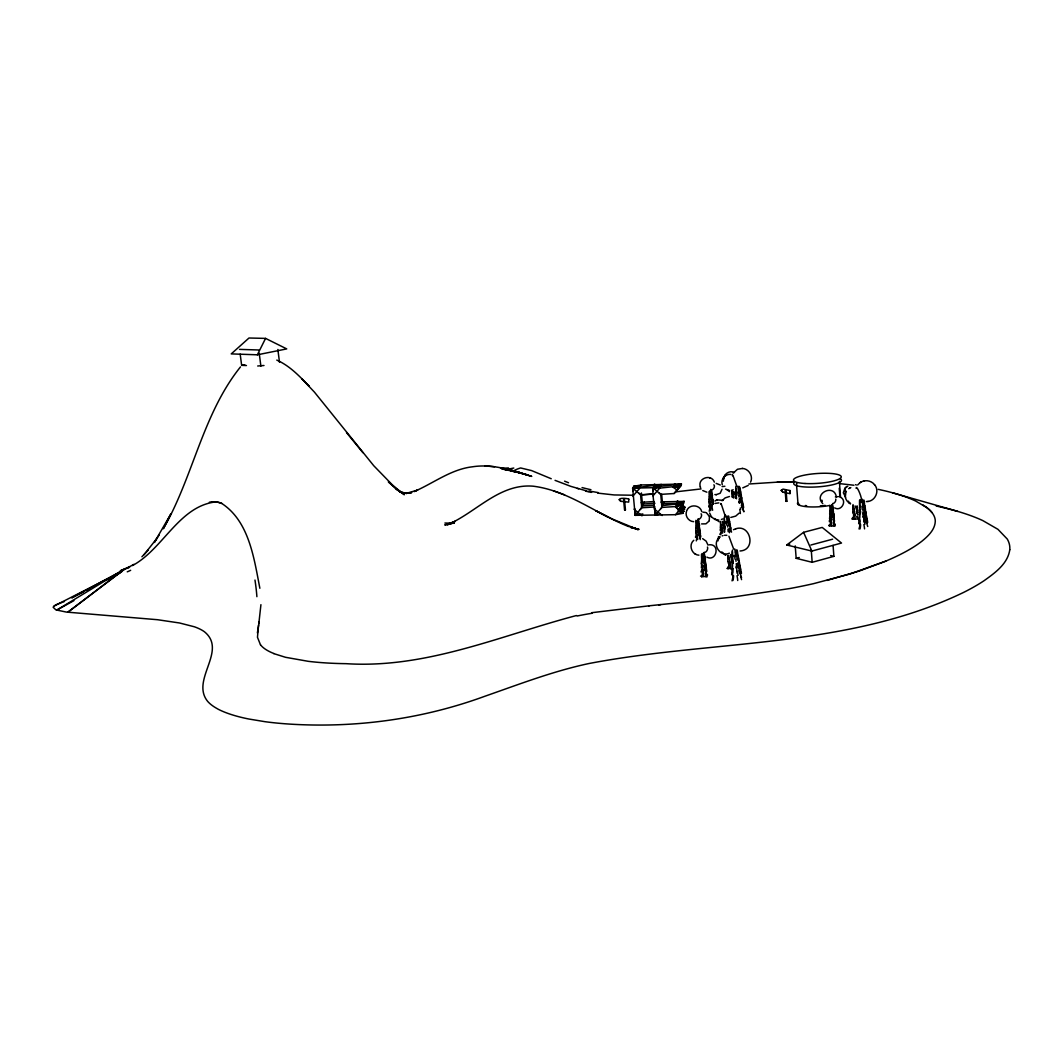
<?xml version="1.0" encoding="UTF-8"?>
<svg xmlns="http://www.w3.org/2000/svg" width="1063" height="1063" viewBox="0 0 1063 1063"><rect width="100%" height="100%" fill="white"/><g stroke="black" fill="none" stroke-linecap="round" stroke-linejoin="round"><path stroke-width="1.5" d="M695.866 520.325L695.853 522.053A24.037 23.266 6.1 0 0 695.88 523.023L695.973 524.564A18.098 17.54 6.1 0 1 695.959 526.677L695.853 527.833M724.262 517.017L724.448 519.222A31.81 26.562 -74.7 0 0 724.528 520.498L724.607 522.544M732.274 551.259L732.274 552.627A35.783 33.259 40.1 0 0 732.301 553.73L732.659 556.441M735.689 488.382L735.862 489.698M859.542 500.235L859.515 503.277A33.179 31.332 27.8 0 0 859.515 504.287L859.622 506.32M720.276 529.241L720.276 530.65M720.608 503.477L720.741 504.354M696.876 528.298L696.89 526.716M697.049 532.364L697.009 534.928M702.59 562.261L702.603 560.56M702.776 566.659L702.736 569.409M710.164 502.268L710.164 503.012M736.938 486.548L732.872 475.227M701.487 554.275L701.487 555.511A25.99 25.047 6.5 0 0 701.514 556.547L701.62 558.208A19.559 18.882 6.6 0 1 701.593 560.493L701.487 561.729A18.536 17.845 16.4 0 0 701.328 563.39M709.061 491.558L709.061 492.647A22.443 21.791 3.6 0 0 709.087 493.551L709.167 494.986A16.902 16.437 3.6 0 1 709.154 496.966L709.061 498.055A15.998 15.533 14.3 0 0 708.915 499.504M854.559 511.024L854.586 512.579A12.464 12.171 30.5 0 0 854.811 513.921M702.59 561.835L702.603 560.772M830.921 512.618L830.947 511.051M260.927 604.674L258.841 623.529M831.053 516.684L831.027 517.468M830.921 512.233L830.947 511.25M732.885 496.966L732.726 492.966M829.897 505.457L829.884 506.413A24.143 23.2 -5.8 0 0 829.897 507.383L829.964 508.911A18.151 17.486 -6.4 0 1 829.884 511.024M710.15 503.384L710.137 504.673M732.314 474.855L732.394 475.719M628.831 499.092L628.671 502.121L620.872 501.324C615.318 497.205 627.462 498.215 628.751 499.158M695.893 532.071L695.787 533.799M701.527 566.287L701.421 567.948M709.087 502.015L708.994 503.463M790.061 493.551L790.154 490.575L782.993 489.1L781.199 490.349L782.873 492.156L789.902 493.617L790.154 490.575M732.46 570.951L732.527 563.43M831.014 517.867L831 519.236M859.648 520.152L859.728 518.85M728.022 558.686L727.823 561.37M258.561 624.991L257.472 637.282L260.488 644.856M730.427 568.399L727.291 568.399M855.223 518.81L852.207 518.864M829.778 516.405L829.552 518.903M699.999 536.377L700.105 534.742M705.938 570.884L706.058 569.13M724.528 526.956L724.621 525.388M732.553 561.184L732.659 559.497M735.941 496.926L736.021 495.464M829.446 520.299L829.366 521.707M695.574 536.589L695.521 537.4M701.181 571.163L701.128 572.04M708.782 506.24L708.729 506.998M859.821 511.13L859.927 509.562M724.421 524.896L724.448 527.514M735.822 495.039L735.729 496.461M732.434 558.925L732.42 561.676M706.895 557.145C716.396 562.207 720.594 543.711 709.22 544.788M718.681 539.074L719.133 536.523M716.05 494.72L720.169 493.259L722.029 489.246M720.315 527.859L720.501 525.374A14.683 14.058 30.9 0 0 720.581 524.617L720.422 522.717M723.876 478.895C723.744 473.699 729.962 470.072 734.44 472.517M740.034 550.979C756.564 550.169 750.611 523.528 735.609 528.829M859.808 517.814L859.834 514.731M720.594 533.015L719.824 534.37M731.889 496.939L731.942 496.049A13.713 13.194 29.9 0 0 732.022 495.331L731.875 493.564M728.102 566.831L727.238 568.599M852.725 512.379L852.792 511.609M859.568 509.097L859.436 510.612M703.135 576.319L706.961 576.903L707.4 574.512M852.951 505.722L853.058 504.566M257.392 632.937L259.186 621.749M725.551 517.056L721.192 503.835M831.359 525.6L828.781 525.441M831.319 525.999L835.026 526.079L835.013 524.046M829.911 511.024L829.804 512.18A17.221 16.57 2.8 0 0 829.698 513.721M732.181 570.113L732.248 562.473M852.845 511.037L852.925 509.895A14.762 14.138 15.9 0 0 852.991 509.137M833.631 520.192L834.229 522.292M732.008 571.801L731.663 574.698M859.063 520.498L859.396 514.412M859.024 520.764L858.678 523.7M852.646 517.548L852.154 519.05M1009.784 549.717C1007.817 563.828 994.875 572.97 984.152 580.65A342.804 84.96 -4.8 0 1 963.583 592.423C846.759 648.656 713.605 639.66 588.968 663.525C553.238 671.125 519.076 684.32 484.688 696.318C423.22 718.84 357.221 728.009 291.926 724.235A198.276 56.259 -7.3 0 1 264.953 721.684L248.955 719.04A183.806 52.366 -7.5 0 1 218.194 709.234L216.041 707.985A167.609 47.888 -7.6 0 1 207.551 701.248C190.383 679.695 227.801 650.769 204.441 631.767A155.69 39.039 -9.9 0 0 194.383 626.785L179.541 622.984L157.537 619.716L66.344 612.075L55.887 609.87L53.19 607.292A19.599 4.358 -9.3 0 1 55.143 605.312A22.177 4.943 -9.3 0 1 56.645 604.502L64.458 601.459M846.374 491.292C843.623 495.597 845.869 501.869 850.613 503.623M721.259 528.563L720.993 529.906M728.54 563.496L728.713 562.672M700.53 576.066L703.095 576.744M686.539 511.263C684.785 516.007 688.651 521.548 693.674 521.667M845.112 489.299L845.617 495.371M709.247 520.657L709.473 516.432M718.468 536.722L718.003 540.881M750.584 482.15C753.481 476.277 748.83 468.677 742.346 468.424M257.379 354.803L265.564 338.393L286.731 348.903L257.379 354.803L231.229 353.899L248.994 338.007L265.564 338.393M686.804 510.559C689.342 503.849 700.145 504.58 701.713 511.622M708.981 521.176L705.952 523.833L701.607 523.913M159.291 534.755L154.321 542.489L170.851 513.961L163.317 528.749C193.227 476.942 202.568 414.118 240.464 366.921M733.098 473.194L737.496 469.248L742.572 468.438M845.803 487.824L846.786 486.522M157.297 537.865L143.997 554.766M857.642 484.994L860.219 482.522M721.99 500.753L725.165 497.883L729.457 496.501M739.091 513.137L735.702 516.113L730.812 517.429M680.971 505.39L684.519 509.443L681.476 510.001M680.945 506.48L683.575 503.291L663.418 503.649L662.063 505.098M678.646 509.828L679.523 508.765M677.756 488.542L681.463 484.064L661.239 484.515L632.644 488.13L635.169 515.329L675.537 514.691L679.058 510.413L675.244 506.586L661.917 507.423L660.535 508.885M658.834 487.439L659.485 486.641M659.711 486.376L661.239 484.515L641.188 484.967L633.535 486.336L635.621 488.449M658.94 488.183L660.482 486.323L681.463 484.064L679.882 485.751M659.871 514.16L655.26 515.01L653.027 495.783L659.711 488.13L680.798 485.871L674.088 493.524L660.734 494.388L652.788 487.704L632.644 488.13L633.203 491.239M662.648 503.636L664.162 501.789L684.227 501.417L681.835 504.327L685.17 507.543L682.14 508.101M661.89 505.51L663.418 503.649M655.06 508.552L655.26 515.01L656.801 513.15M678.3 487.425L677.955 488.329M674.088 493.524L677.397 489.512M639.222 487.346L641.188 484.967L639.846 486.416M638.797 488.621L640.338 486.761L633.535 486.336L635.355 487.585M632.857 496.182L639.474 488.568M642.756 503.995L644.271 502.161L654.077 501.537M641.919 505.855L643.447 504.021L654.941 503.277M641.507 507.21L642.61 505.882L641.414 492.953M636.71 513.469L635.169 515.329L634.996 508.898M844.992 488.01L843.318 492.82L845.656 497.218M638.797 488.435L640.338 486.761M642.942 503.596L644.271 502.161L641.241 502.706M659.871 485.977L661.239 484.515M642.105 505.457L643.447 504.021M659.113 487.784L660.482 486.323L653.586 485.897L653.679 489.113M641.454 507.117L642.61 505.882L654.144 505.151M640.218 509.429L641.76 507.782L655.007 506.931M662.807 503.224L664.162 501.789L661.438 501.603M677.609 489.246L680.798 485.871L673.809 485.446L675.709 487.346M655.26 515.01L661.917 507.423L660.734 494.388L659.087 492.727M141.911 556.76L148.195 550.116M682.845 502.865L684.227 501.417L676.639 502.812L678.287 504.46M680.812 506.187L681.596 505.35M681.994 504.938L683.575 503.291L662.674 505.536L661.691 506.559L662.674 505.536L661.651 494.175M679.882 507.755L683.868 511.343L680.812 511.914M680.533 507.662L679.735 508.486L683.868 511.343L681.091 511.144M680.918 507.25L682.911 505.177L675.948 504.686L677.835 506.586M678.207 510.692L682.911 505.177L675.244 506.586L683.203 513.27L675.537 514.691M693.807 540.283C688.173 544.894 691.774 554.952 698.936 555.178M725.551 474.816L723.465 477.686L723.371 481.18M748.193 485.432L742.758 487.877M845.417 487.598L847.796 486.283M620.872 501.324L619.078 499.623M720.222 536.948C710.868 542.914 719.957 557.756 729.404 553.185M122.737 570.432L67.74 612.275L125.354 568.546L56.684 610.149L73.905 600.648M786.713 544.987L803.575 532.324L822.217 527.421L841.497 543.047L811.88 551.059L786.713 544.987L789.796 544.163M120.411 570.791L129.075 567.536M714.974 500.992L716.754 500.022M828.741 525.64L830.522 524.431M860.831 482.137C865.255 479.479 871.527 480.635 874.636 484.794M849.47 488.262L850.812 487.638M848.792 488.674L849.603 488.169M860.02 482.655L861.003 482.031M132.503 565.556C163.237 548.986 178.956 506.214 215.643 501.909A48.805 31.478 -87.1 0 1 221.888 503.437M722.574 518.943L721.392 519.515M123.826 569.795L71.713 597.871L83.419 591.932M126.723 568.227L133.965 564.333M86.329 590.43L89.252 588.915M106.738 579.866L119.867 573.077M54.226 605.963L122.112 571.416M733.483 529.719L735.822 528.749M733.231 489.817L731.437 490.335M625.323 510.094L625.004 510.147M623.636 499.504L623.954 499.424M878.304 489.365L883.778 490.575A258.482 60.644 -4.8 0 1 898.966 494.667A264.594 62.199 -4.8 0 1 915.775 501.098L926.684 507.529A237.036 55.422 -4.6 0 1 931.959 512.579A223.177 52.074 -4.5 0 1 935.281 521.335C934.948 529.613 928.384 535.832 922.418 540.788A287.714 66.889 -5 0 1 885.771 561.131L849.802 574.047L813.66 583.627A201.452 48.38 -4.6 0 1 790.075 588.49L732.872 597.061L648.643 605.857M836.342 496.873C834.096 483.213 813.075 493.67 822.775 503.61M885.811 561.131L859.117 571.083L826.908 580.438M782.873 492.156L781.199 490.349M128.198 567.416L121.355 570.273A16.171 0.824 -19.4 0 0 120.464 570.778M129.061 567.071L129.952 566.712M717.166 499.876L723.265 500.367M716.582 500.088L717.299 499.823M786.075 501.284L786.846 501.231L786.128 501.404M714.907 503.463L718.84 502.879M785.916 490.654L786.022 490.521M835.359 496.939L838.415 496.594M722.176 535.885L723.013 535.606M795.217 545.877L796.174 558.314L812.172 562.3L833.884 556.348L833.086 545.425M796.174 558.314L799.256 557.477M810.883 545.013L832.621 539.18M507.782 469.248L513.788 468.026M576.465 615.53C500.633 635.528 426.449 668.853 346.1 663.671A163.782 42.746 -7 0 1 308.257 661.319L285.509 657.293L273.776 653.612M257.684 366.004L263.996 365.499M240.185 354.165L241.646 365.34L244.729 364.702M867.886 501.47C875.567 500.7 879.819 490.455 874.504 484.622M864.578 480.835L863.86 480.968M642.836 513.921L635.169 515.329L641.76 507.782L640.564 494.787L638.929 493.139M661.133 502.347L664.162 501.789M653.027 495.783L652.788 487.704L660.482 486.323M866.318 501.59L868.072 501.444M591.746 612.7L649.254 605.79M724.554 535.287L726.853 535.3M799.509 504.3L798.047 504.473L796.546 484.821M701.102 488.927L675.882 491.824M702.895 512.167L705.699 512.486M722.083 486.575L724.886 486.283M658.661 604.847L660.787 604.634M748.87 483.997L777.266 482.15A115.894 25.512 -4.2 0 1 794.154 481.712A115.242 25.366 -4.2 0 0 777.266 482.15M653.214 494.082L641.853 494.893M450.699 523.926L447.603 524.139L453.954 522.983L444.772 524.989L455.23 521.362L447.364 524.816C476.065 512.579 499.265 483.359 533.148 486.19C568.24 490.535 596.609 513.961 628.738 526.597M718.867 520.099L715.027 519.528L711.399 516.87M653.838 493.936L640.564 494.787L632.644 488.13L634.478 489.392M502.241 468.331L508.473 467.946M855.21 519.209L858.984 518.651M730.401 568.825L733.151 568.732M502.068 468.451L527.793 475.015C510.001 469.554 491.239 463.8 472.424 466.803C451.018 469.261 433.452 483.253 414.171 491.544L417.639 490.083L406.225 493.391L411.647 492.661L403.09 493.019L406.823 493.405L399.781 491.731L403.661 493.205L399.449 491.265M633.269 495.238L614.135 494.946L597.725 493.112M716.17 483.386L720.315 485.02M716.303 494.72L714.881 494.534M450.367 523.182L453.595 523.275M444.919 523.023L453.928 523.275M239.56 349.382L258.814 349.993M241.646 365.34L246.457 365.539M653.307 490.814L652.788 487.704L659.711 488.13M730.852 474.404C725.431 473.646 720.395 479.453 722.282 484.728M706.868 492.182L702.763 490.561M682.419 507.357L685.17 507.543L681.848 505.244M681.755 509.243L684.519 509.443L680.931 506.958M679.018 512.964L683.203 513.27L679.058 510.413M729.391 490.428L725.524 489.086M484.715 465.913L494.521 466.737M840.355 483.705L853.948 485.246M511.369 471.135L516.1 471.786L501.563 468.823M630.731 527.394L635.289 528.098L630.399 527.301M502.919 469.128L509.111 470.431M512.22 471.082L519.966 472.703L500.5 468.065M936.211 505.988L948.342 508.832A310.476 77.891 -4.6 0 1 982.903 520.644L997.944 529.321L1007.219 538.994A269.271 66.942 -4.2 0 1 1009.757 549.717M588.929 491.425L587.972 491.212M632.87 527.992L639.076 529.401L630.213 526.996L638.225 529.693L612.142 518.97L595.692 510.678L607.345 516.777M714.336 482.137C711.413 473.354 697.155 478.257 700.358 486.987M830.655 555.564L833.884 556.348M586.178 490.8L570.818 486.362L555.059 480.356M892.548 492.794L957.697 511.383M577.368 488.435L578.631 488.807M508.207 469.354L531.766 476.397L512.14 470.431M719.146 521.734L714.602 518.518M709.459 477.725L710.204 477.991M564.573 494.827L553.424 490.827M839.73 496.939C847.929 499.703 841.617 512.074 834.654 507.888M835.159 524.591L833.924 523.926M721.804 551.923L725.325 554.899M702.643 538.662L706.138 541.147L708.038 545.146M725.112 554.806L725.83 555.112M551.232 478.735L531.62 470.603L520.644 467.959A161.921 68.909 85.9 0 0 514.186 470.537M855.569 484.635L856.34 485.007M729.497 491.638L726.959 489.618M276.779 360.091C289.654 365.752 299.633 376.262 309.16 386.294L301.998 378.933L314.435 392.127L373.764 465.74L396.765 489.405L388.34 481.871L404.405 494.747L396.247 489.179L402.013 492.701L399.369 491.319M707.573 575.096L706.31 573.927A13.819 12.092 -21 0 1 706.071 570.871M694.976 553.85L695.827 554.328M706.443 512.804L709.526 516.552M849.045 502.799L849.895 503.304M922.471 504.686L925.368 506.573A238.537 55.781 -4.7 0 1 931.959 512.579M634.066 509.19L641.986 515.847M654.223 508.845L662.169 515.528M655.658 487.332L653.586 485.897L656.177 488.488M676.639 502.812L678.951 504.407M652.788 487.704L654.609 488.967M675.948 504.686L678.526 506.48M656.19 485.353L654.383 484.103L656.482 486.216M679.111 502.188L677.33 500.952L679.669 503.304M673.809 485.446L676.666 487.439M673.105 487.266L677.264 490.163M674.513 483.652L676.174 485.299M850.214 503.835L849.164 502.507M346.511 432.614L362.908 452.665M709.619 512.991L711.506 517.017M728.912 536.217L733.696 549.159M822.35 501.271L821.898 500.128M848.46 501.151L848.779 501.842M803.575 532.324L811.88 551.059M857.801 514.625L857.535 513.894M699.574 536.483L700.145 538.011M706.124 572.771L705.513 571.123M700.304 486.841L700.583 487.651M740.393 507.888L740.791 509.084M737.456 573.116L738.174 575.322M865.056 524.112L864.405 522.079M740.313 574.086L739.795 572.253M742.625 508.114L742.187 506.506M866.85 523.049L866.411 521.348M730.042 524.404L730.427 525.879M738.506 558.394L738.931 559.988M741.07 494.574L741.443 495.956M731.53 532.151L731.357 531.394A17.181 16.45 17.3 0 1 731.092 530.384L730.839 527.873M740.831 569.383L739.928 565.928M865.189 508.606L865.561 510.081M743.064 504.128L742.293 501.111A16.025 15.427 15.5 0 1 742.054 500.181L741.815 497.816M739.33 570.393L738.639 566.792M741.775 504.885L741.19 501.776M867.182 518.784L866.398 515.568A17.3 16.477 4.6 0 1 866.186 514.572L866.106 513.562M866 519.621L865.388 516.299M725.431 514.984L725.498 516.047M857.137 512.579L856.738 509.283M737.695 560.188L737.416 558.806M729.271 526.026L729.019 524.75M740.512 496.766L740.14 494.853M864.724 510.958L864.339 508.925M855.011 515.289L854.758 513.934M722.508 530.796L722.242 529.44M737.177 550.009L737.509 551.896A32.993 30.907 -53.7 0 1 737.709 553.544L737.948 555.444M739.928 487.292L740.207 488.927M713.074 502.48L712.609 498.906M713.193 503.184L713.313 503.875M728.713 516.126L729.112 518.372A30.495 28.674 -55.3 0 1 729.284 519.887L729.524 521.654M833.312 519.408L833.073 516.831M712.197 504.819L711.971 502.4M699.215 535.114L698.976 532.523M705.114 569.648L704.862 566.858M741.469 573.435L741.163 571.176M736.978 571.163L736.646 568.027M705.101 559.669L705.447 561.689M863.967 520.272L863.634 516.87M743.622 507.676L743.356 505.696M699.534 527.793L699.202 525.919A24.701 21.924 -69 0 1 699.148 524.763M712.476 498.029L712.183 496.262A23.08 20.463 -70.5 0 1 712.13 495.172M735.649 498.016L735.41 495.996M706.417 568.413L705.593 562.712M700.437 534.051L699.667 528.736M833.233 510.838L833.352 511.582M863.953 500.088L864.352 502.586A30.402 28.103 -59.6 0 1 864.498 504.101L864.711 505.868M856.658 509.974L856.446 508.3M856.738 510.532L856.884 511.622M833.14 510.267L833.432 512.14M736.38 550.833L736.26 550.009M728.062 517.349L727.876 516.073M728.168 518.119L728.314 519.143A34.88 27.864 66.5 0 1 728.421 519.9L728.673 522.451M739.728 564.838L739.383 562.128M736.5 551.657L736.659 552.76A37.736 29.99 65.1 0 1 736.779 553.597L737.044 556.334M723.518 524.617L723.371 523.315M834.242 518.372L833.551 513.084M863.462 501.55L863.289 500.288M863.568 502.321L863.701 503.331A34.813 29.339 63.1 0 1 863.794 504.101L864.02 506.639M832.847 510.386L832.993 511.489M831.12 520.618L831.319 522.013M732.221 560.626L732.048 558.939M731.251 557.623L730.959 554.634M724.288 526.344L723.969 522.451M710.257 505.961L710.429 507.264M702.869 570.911L703.081 572.426M697.142 536.323L697.328 537.719M867.66 522.558L867.435 520.458M738.174 562.938L738.493 565.689M729.723 528.577L730.015 531.115M698.457 519.834L699.042 524.79M259.864 588.277C254.057 558.46 249.194 521.481 221.875 503.53A48.765 31.385 -88 0 0 215.643 501.922L211.67 501.882A56.286 36.235 -89.8 0 0 209.345 502.241M740.791 498.427L741.057 500.819M711.492 490.561L712.024 495.199M259.226 353.222L260.887 366.137M865.933 512.06L866.026 512.804M731.982 557.544L731.703 554.926M698.351 520.378L698.391 519.262M277.868 349.488L279.489 362.297M704.131 553.278L704.344 555.085M698.325 520.192L698.232 519.435M698.418 520.936L698.511 521.694M711.426 491.438L711.32 490.561M711.439 491.611L711.532 492.315A23.16 10.271 -88.6 0 1 711.572 493.046L711.745 494.454M706.775 571.562L706.576 569.609M704.251 552.707L704.928 558.447M700.756 536.974L700.57 535.154M723.943 522.89L724.116 524.591M865.003 512.738L865.269 515.276M832.515 504.394L832.847 507.423M735.171 493.684L735.383 495.637M740.592 491.996L740.406 490.349A28.462 26.774 -57.4 0 0 740.18 488.94M740.898 499.384L741.004 500.341M856.552 507.383L856.645 508.34M739.808 492.714L739.569 490.335A32.528 26.283 67.4 0 0 739.489 489.618L739.064 486.748A33.671 27.983 65.8 0 1 739.011 486.269M738.931 496.992L738.772 495.517M736.021 561.33L735.835 559.63M727.73 527.049L727.557 525.467M863.143 511.21L862.97 509.642M735.131 492.807L735.211 493.684M832.249 504.38L832.329 505.124M832.701 512.552L832.581 511.356M711.599 498.374L711.479 497.271M705.261 562.327L706.031 567.948M704.424 562.221L704.277 560.932M704.596 563.922L704.796 566.008M698.564 528.231L698.444 527.035M698.736 529.799L698.923 531.739M832.356 505.31L832.422 506.054A24.728 9.554 -88.6 0 1 832.462 506.838M727.956 529.135L728.195 531.699M712.662 499.437L712.755 500.341M712.303 498.64L712.967 503.543M711.758 499.849L711.931 501.656M700.079 533.653L699.427 529.175M739.144 498.932L739.37 501.324M736.274 563.576L736.526 566.34M832.993 509.137L832.887 507.994M704.596 557.544L704.437 555.909A26.894 11.999 -87.7 0 0 704.317 555.112M738.16 489.007L738.001 487.319A30.428 5.129 83.2 0 1 737.895 486.336M735.158 552.388L734.945 550.156A35.438 5.78 82.9 0 1 734.812 549.013M731.782 555.723L732.008 558.527M726.919 518.771L726.72 516.698A32.674 5.249 83.1 0 1 726.654 516.166M703.733 555.045L703.613 553.783A24.781 2.618 83.5 0 1 703.547 553.331M697.939 521.774L697.806 520.405A22.881 2.392 83.7 0 1 697.687 519.222M832.861 514.12L833.033 516.047M711.041 492.528L710.908 491.066M863.355 513.283L863.568 515.834M856.273 506.426L856.725 509.097M834.495 521.308L834.415 520.392M623.569 499.544L624.566 510.094M624.473 499.477L625.469 510.014M862.385 502.693L862.213 500.886A32.541 7.707 82.8 0 1 862.053 499.079M832.13 506.121L832.01 504.752M724.195 525.361L724.195 525.361A24.396 20.33 -74.1 0 0 724.209 522.624M703.932 557.145L704.065 558.606M698.112 523.528L698.232 524.883M862.399 502.958L862.452 503.477A31.026 6.856 82.9 0 1 862.625 504.805M727.278 522.624L727.145 521.083M711.2 494.162L711.2 494.162A21.22 2.232 83.8 0 0 711.174 492.993M711.293 495.252L711.213 494.348M738.519 492.847L738.413 491.651M735.397 554.886L735.543 556.547M832.502 506.812L832.621 508.34M734.586 493.817L734.48 492.594M833.219 513.721L833.751 518M832.289 508.061L832.276 507.862A22.629 3.827 83.5 0 0 832.276 506.772M832.382 509.217L832.302 508.247M862.718 506.799L862.611 505.523M786.089 490.561L786.912 501.271M785.158 490.641L785.995 501.351M859.741 522.558L859.675 521.747M710.297 494.003L710.23 493.112A22.828 7.866 80.6 0 1 710.124 492.196M859.781 523.089L859.861 524.444M811.228 549.73L812.172 562.3M839.385 481.313L840.541 497.298M702.457 557.424L702.404 556.6A28.449 19.466 -81.6 0 1 702.377 555.962L702.284 553.451M696.757 523.807L696.703 523.036A26.336 18.137 -82.4 0 1 696.677 522.451L696.624 521.096M839.252 488.183L839.836 496.235M729.603 557.065L729.656 558.088M739.503 503.277L739.436 502.294M732.553 573.568L732.5 572.691M721.963 524.019L722.016 524.79M733.324 494.76L733.364 495.478M732.593 574.153L732.673 575.615M702.709 564.985L702.749 565.822M696.983 530.822L697.022 531.593M709.978 495.345L709.858 493.538A24.595 16.875 -83.2 0 1 709.832 492.993L709.792 492.089M710.111 500.819L710.15 501.55M854.493 508.34L854.546 509.297M732.394 555.099L732.447 555.922M735.795 491.717L735.835 492.421M732.779 494.202L732.832 494.893M729.723 561.636L729.696 558.912M722.069 528.072L722.043 525.547M710.522 499.092L710.549 499.623A17.247 12.384 -82.9 0 1 710.509 498.414M736.021 492.807L735.729 490.521A30.734 28.967 42.3 0 1 735.676 489.565M724.421 522.106L724.302 520.073A32.98 30.867 42 0 1 724.262 519.05L724.262 518.545M724.554 530.052L724.501 529.029M702.709 553.757L702.776 554.966A26.522 8.889 79.9 0 0 702.749 555.338M859.954 506.732L859.847 504.699A31.677 25.459 -76.3 0 1 859.861 503.41L859.821 500.846A32.541 26.389 -76 0 0 859.808 500.075M830.907 509.31L830.801 507.383A26.216 16.849 -83.3 0 1 830.788 506.799L830.748 505.829M724.581 530.57L724.634 532.098M830.947 513.987L831.04 515.914M859.821 514.226L859.781 513.203M709.752 490.814L709.778 491.544M860.778 501.032L860.804 501.789M860.817 502.281L860.738 500.022A6.856 1.116 69 0 0 859.741 493.205A6.856 1.116 69 0 0 856.153 488.409M859.382 513.907L859.342 512.393M829.751 514.492L829.725 513.721M701.514 565.463L701.434 563.403M695.893 531.301L695.813 529.374A17.141 16.57 16.5 0 1 695.787 527.833M709.074 501.298L709.008 499.504M728.022 557.876L727.942 555.829M710.429 496.474L710.456 497.511M733.191 492.435L733.178 491.704M733.404 498.016L733.39 496.195M852.885 507.237L852.938 509.137M732.473 552.853L732.447 550.063M724.262 528.191L724.381 531.992M735.862 489.445L735.848 487.279A30.468 25.658 -75.5 0 0 735.809 486.323M736.486 498.799A21.353 18.416 -74.7 0 1 736.526 496.926M735.636 492.873A22.748 18.935 -75.4 0 1 735.623 495.478M735.941 490.893A29.684 24.781 -75.8 0 1 735.902 489.684M735.33 498.095A22.961 21.167 53.5 0 1 735.41 496.408M736.061 492.435A23.931 22.522 43.8 0 1 736.034 495.066M743.728 511.409A16.078 12.371 44.1 0 1 742.665 507.569M742.678 504.008A10.975 5.249 65.7 0 1 742.971 505.496M741.256 496.009A19.041 18.044 -48.9 0 1 741.615 497.856M741.23 494.521A20.396 18.988 -61.7 0 1 740.778 491.97M742.412 506.626A21.752 0.997 74.7 0 1 743.887 511.795M741.854 507.078A15.387 4.863 80.8 0 1 741.376 505.297M740.632 501.723A21.566 12.318 75.7 0 1 740.499 500.726M741.137 496.727A22.801 17.885 67.4 0 1 741.416 498.454M739.875 494.88A24.422 20.184 66 0 1 739.569 492.701M739.742 509.416A18.47 13.407 81.1 0 1 740.38 513.522M738.812 501.736A18.603 4.159 87.7 0 1 738.865 502.586M740.167 497.896A20.835 2.325 83.1 0 1 740.526 501.563M738.081 495.305A22.642 4.066 83.3 0 1 737.788 492.142M738.293 489.777A29.086 4.518 83.3 0 1 738.413 491M731.915 492.634A16.038 8.717 78.1 0 1 731.942 491.133M733.869 493.219A17.021 4.531 89.8 0 0 733.802 492.302A16.942 8.677 -88.1 0 0 733.855 493.511M734.706 492.036A22.722 18.191 -76.7 0 1 734.812 492.9M735.755 492.262A14.058 4.411 80.1 0 1 735.995 494.003M733.071 495.531A15.905 12.105 -80.7 0 1 733.085 496.235M732.022 493.551A15.653 15.068 -45.5 0 1 732.075 492.129M713.818 484.848A2.724 1.541 -64.3 0 1 714.057 487.771A2.724 1.541 -64.3 0 1 711.665 489.817M709.539 496.979A16.304 4.903 82.1 0 1 709.553 496.368M710.881 494.853A16.928 6.033 80.1 0 1 710.974 496.953M712.888 503.53A8.717 7.547 38.1 0 1 712.928 504.38M711.625 497.79A17.274 8.836 -86.1 0 1 711.758 498.946M712.489 495.943A17.938 7.468 -89.5 0 1 712.276 494.136M712.954 503.782A12.304 6.272 70.5 0 1 713.021 504.274M712.303 498.069A23.027 21.233 -61.3 0 1 712.423 498.946M712.25 505.589A8.318 7.786 87.4 0 1 712.077 504.845M711.585 501.856A12.078 3.455 88.3 0 1 711.625 502.52M712.622 510.267A14.284 0.757 83.5 0 1 711.732 504.912M710.961 497.059A15.573 1.967 83.8 0 1 710.722 494.388M710.895 491.053A21.326 2.418 83.7 0 1 710.735 489.418M710.682 507.25A16.224 16.065 47.2 0 1 710.669 510.652M710.429 505.948A11.746 10.417 77.5 0 1 710.297 504.673M709.964 501.563A16.131 14.523 -69.2 0 1 709.978 502.294M709.752 495.398A18.35 12.676 -82.8 0 1 709.792 497.019M709.885 507.237A13.792 7.986 -89.2 0 1 709.207 511.263M709.194 505.722A10.231 1.847 -87 0 1 709.26 504.633M709.273 501.311A13.872 12.344 59.7 0 1 709.273 502.042M796.984 483.864A21.765 4.504 -4 0 1 796.439 483.506M830.07 505.417A21.712 4.744 -3.9 0 1 807.043 506.732A21.712 4.744 -3.9 0 1 797.662 502.733M825.167 505.39A18.27 3.986 -3.9 0 1 820.251 505.922M806.644 505.722A18.27 3.986 -3.9 0 1 805.342 505.51M840.076 478.709A23.931 4.97 -4 0 1 818.909 486.788A23.931 4.97 -4 0 1 794.446 482.23M725.112 528.962A22.868 19.732 -73.4 0 1 725.152 526.942M723.89 528.165A24.648 22.536 52.6 0 1 723.969 526.358M724.674 522.119A25.658 23.971 43.6 0 1 724.647 524.923M730.254 525.933A20.396 19.307 -46.8 0 1 730.64 527.912M730.201 524.351A21.845 20.33 -60 0 1 729.71 521.627M729.55 532.071A23.16 13.022 75.1 0 1 729.417 530.995M730.108 526.756A24.449 18.948 66.6 0 1 730.401 528.603M728.74 524.763A26.23 21.446 64.9 0 1 728.407 522.438M729.098 528.563A22.323 2.312 83 0 1 729.51 532.722M726.8 525.149A24.316 4.172 83.1 0 1 726.494 521.734M727.039 519.342A31.159 4.584 83.2 0 1 727.158 520.644M721.897 531.739A12.902 3.588 -76.6 0 1 722.255 529.321M724.567 521.415A15.055 4.597 79.8 0 1 724.82 523.288M722.415 530.809A17.074 16.968 -76.7 0 1 722.588 533.148M722.335 529.427A12.397 12.038 56.8 0 1 722.149 528.072M721.697 524.843A17.035 13.008 -79.7 0 1 721.711 525.6M722.534 522.664A18.137 9.368 -87.6 0 1 722.481 521.415M721.272 530.729A14.563 11.175 87.4 0 1 720.701 534.782M720.634 529.241A10.776 4.624 89.8 0 1 720.674 527.966M720.568 522.717A16.742 16.104 -43.2 0 1 720.608 521.388M701.049 513.801A2.923 1.648 -65.1 0 1 701.221 516.817A2.923 1.648 -65.1 0 1 698.883 519.076M700.198 538.343A12.796 11.294 -21.6 0 1 700.105 536.377M699.986 533.653A9.328 7.986 38 0 1 700.025 534.729M698.617 527.527A18.523 9.567 -85.6 0 1 698.776 528.763M699.547 525.547A19.214 8.105 -89.1 0 1 699.321 523.621M698.471 521.707A24.834 11.162 -88.2 0 1 698.564 522.465M700.225 539.605A18.908 15.719 44 0 1 699.76 536.881M700.039 533.932A13.181 6.564 70.1 0 1 700.185 534.981M699.348 527.846A24.662 22.735 -59.3 0 1 699.467 528.776M699.467 536.523A8.916 8.358 89.4 0 1 699.082 535.141M698.55 531.965A12.955 3.8 88.6 0 1 698.59 532.669M698.869 534.583A15.294 0.678 83.5 0 1 698.311 530.291M697.86 526.69A16.716 1.953 83.8 0 1 697.607 523.767M698.099 522.491A22.722 2.179 83.7 0 1 698.218 523.7M697.607 537.692A17.393 17.154 49.1 0 1 697.7 539.512M697.328 536.297A12.61 11.082 75.9 0 1 697.195 534.928M696.823 531.62A17.287 15.56 -67.4 0 1 696.836 532.39M697.434 529.547A18.47 13.314 -81.9 0 1 697.408 528.231M696.597 525.029A19.666 13.66 -81.9 0 1 696.637 526.756M696.757 537.679A14.776 8.451 -89.9 0 1 696.292 540.908M696.013 536.058A10.962 1.913 -87.1 0 1 696.092 534.902M696.092 531.314A14.855 13.101 58.8 0 1 696.092 532.098M833.804 522.491A12.822 11.122 -27.1 0 1 833.791 520.724M833.684 518A9.368 8.185 30.8 0 1 833.684 519.089M832.395 511.954A18.443 8.438 -86.1 0 1 832.515 513.163M833.405 509.828A19.134 6.87 -89.4 0 1 833.219 507.928M834.07 524.125A18.961 16.237 37.5 0 1 833.631 521.229M833.87 518.279A13.141 7.375 68.9 0 1 833.99 519.342M833.206 512.207A24.569 22.177 -63.2 0 1 833.312 513.137M833.272 510.24A24.608 21.233 -71.4 0 1 833.126 509.111M833.405 522.624A12.836 8.225 79 0 1 834.003 525.68M833.538 520.817A8.876 8.145 87.7 0 1 833.153 519.448M832.648 516.326A12.889 2.897 88.3 0 1 832.688 517.017M833.644 513.19A15.241 1.794 83.3 0 1 833.924 516.153M832.023 511.21A16.636 3.189 83.5 0 1 831.811 508.646M831.492 521.999A17.473 17.194 18.5 0 1 831.479 525.614M831.279 520.604A12.57 11.534 71.9 0 1 831.146 519.236M830.801 515.94A17.207 15.095 -70.4 0 1 830.801 516.698M831.518 513.867A18.39 12.437 -83 0 1 831.505 512.552M830.655 509.376A19.572 12.676 -82.9 0 1 830.681 511.09M830.548 521.933A14.709 9.341 -89.8 0 1 829.804 526.158M829.844 520.352A10.909 2.711 -87.2 0 1 829.924 519.129M829.951 515.648A14.855 13.54 51.9 0 1 829.937 516.419M835.744 499.079A2.91 1.794 -63.1 0 1 835.053 502.015A2.91 1.794 -63.1 0 1 832.834 503.424M854.081 515.967A12.849 2.764 -77 0 1 854.413 514M856.977 517.269A18.709 16.955 9.5 0 1 856.911 516.897M856.632 511.595A12.969 9.687 60.1 0 1 856.712 512.658M857.163 515.967A12.65 5.235 76.9 0 1 857.841 518.704M857.336 514A8.73 6.75 84.6 0 1 856.924 512.658M857.177 505.895A14.988 5.634 79.4 0 1 857.403 507.676M854.825 515.316A16.995 16.835 -81.6 0 1 854.971 518.797M854.2 509.363A16.955 12.264 -80.9 0 1 854.214 510.107M855.117 507.157A18.058 8.291 -88 0 1 855.09 505.908M853.616 515.21A14.497 11.879 87.3 0 1 853.031 519.209M853.031 513.748A10.736 5.355 89.9 0 1 853.058 512.459M853.097 507.237A16.702 15.905 -48.4 0 1 853.177 505.722M860.578 524.444A17.473 16.57 83 0 1 860.033 528.896M859.94 521.734A12.663 8.756 86.8 0 1 859.901 520.179M860.472 513.123A22.775 19.014 -75.3 0 1 860.538 511.13M859.489 506.825A24.29 19.453 -75.9 0 1 859.449 509.589M860.033 524.311A16.742 7.335 -85.6 0 1 859.01 528.962M859.05 512.366A24.728 23.107 41.3 0 1 859.17 510.572M859.808 506.32A25.751 24.356 30.7 0 1 859.728 509.124M867.753 526.504A17.314 13.66 38.9 0 1 866.73 522.451M866.783 518.678A11.746 6.219 64 0 1 867.049 520.272M865.295 510.16A20.356 18.988 -51.8 0 1 865.641 512.114M865.402 508.539A21.778 19.891 -63.3 0 1 864.963 505.815M864.857 522.571A23.28 2.551 74.2 0 1 862.837 512.432M866.079 522.132A16.437 4.212 80.9 0 1 865.601 520.206M864.817 516.246A23.08 14.47 74 0 1 864.697 515.183M865.348 510.931A24.409 20.038 63.4 0 1 865.614 512.765M864.086 508.938A26.203 22.549 60.4 0 1 863.767 506.626M863.847 524.524A19.745 13.513 81.6 0 1 864.538 528.869M864.206 522.159A14.377 13.394 -90 0 1 863.741 520.325M862.97 516.459A19.878 3.162 87.6 0 1 863.023 517.322M864.405 511.728A22.23 3.946 82.7 0 1 864.697 514.678M862.239 509.456A24.21 5.993 82.9 0 1 861.96 506.254M733.563 575.641A19.001 17.287 82.2 0 1 732.965 580.491M732.792 572.678A13.779 8.69 85.9 0 1 732.752 570.99M733.191 563.35A24.728 21.233 -72.1 0 1 733.244 561.184M732.208 556.52A26.402 21.898 -72.9 0 1 732.194 559.523M732.553 554.222A34.388 28.555 -73.6 0 1 732.513 552.84M733.111 575.668A18.191 6.777 -86.3 0 1 732.022 580.85M732.673 569.157A13.447 1.541 -83.3 0 1 732.46 571.429M731.862 562.433A26.734 24.29 50.4 0 1 731.955 560.493M732.713 555.922A27.784 25.791 41.9 0 1 732.673 558.952M741.562 577.687A18.709 14.005 42.9 0 1 740.353 573.276M740.366 569.236A12.743 5.886 64.8 0 1 740.698 570.924M739.835 565.941A18.603 17.726 17 0 1 739.649 564.852M738.732 560.055A22.057 20.808 -45.3 0 1 739.144 562.168M738.679 558.341A23.612 21.898 -58.5 0 1 738.16 555.404M740.552 576.013A25.339 0.877 74.6 0 1 741.562 579.641M739.423 572.944A17.858 5.74 81.5 0 1 738.878 570.911M737.988 566.699A25.113 14.098 74.3 0 1 737.842 565.543M738.599 560.998A26.469 20.396 65.2 0 1 738.905 562.991M737.124 558.832A28.449 23.16 63.2 0 1 736.752 556.321M736.991 575.721A21.486 15.653 83.1 0 1 737.709 580.518M737.284 573.183A15.626 14.789 -86 0 1 736.765 571.203M735.888 566.885A21.645 4.89 88.1 0 1 735.955 567.881M737.563 563.35A24.157 2.538 82.9 0 1 737.974 567.708M735.011 559.178A26.362 4.584 82.9 0 1 734.679 555.511M735.29 553.012A33.684 5.023 83 0 1 735.423 554.421M729.537 565.383A13.925 3.76 -76.3 0 1 729.922 562.805M731.264 554.448A26.283 20.968 -74.5 0 1 731.331 555.032M732.659 563.204A9.461 7.64 86.4 0 1 732.194 561.742M732.447 554.541A16.264 4.97 79.5 0 1 732.713 556.547M730.254 568.386A18.443 18.31 -73.5 0 0 730.095 564.586L729.909 563.111A13.42 12.969 52.9 0 1 729.803 561.636M729.324 558.155A18.416 13.965 -78.7 0 1 729.338 558.965M730.228 555.79A19.586 10.019 -87 0 1 730.201 555.218M728.859 564.493A15.732 12.092 86 0 1 728.221 568.851M728.168 562.885A11.653 5.036 89.3 0 1 728.208 561.49M728.102 557.876A15.865 15.108 29.8 0 1 728.102 558.7M728.102 555.829A18.058 17.34 -41.6 0 1 728.102 555.418M707.44 547.046A3.162 1.807 -65.7 0 1 706.908 550.7A3.162 1.807 -65.7 0 1 704.277 552.242M703.679 559.165A19.599 6.777 79.4 0 1 703.719 560.467M705.938 567.948A10.098 8.557 37.1 0 1 705.978 569.117M704.463 561.384A20.051 10.271 -85 0 1 704.623 562.712M705.46 559.218A20.768 8.677 -88.6 0 1 705.221 557.145M706.231 574.578A20.476 16.862 42.8 0 1 705.699 571.442M705.991 568.28A14.257 7.042 69.5 0 1 706.151 569.409M705.247 561.742A26.655 24.476 -57.8 0 1 705.394 562.752M705.221 559.63A26.681 23.572 -67.6 0 1 705.048 558.42M705.314 573.103A13.952 9.62 80.2 0 1 705.952 576.478M705.394 571.176A9.647 9.022 -88.6 0 1 704.968 569.688M704.397 566.273A14.018 4.066 88.9 0 1 704.45 567.044M704.875 570.047A16.543 0.757 83.4 0 1 704.264 565.582M703.653 560.44A18.098 2.139 83.6 0 1 703.374 557.304M703.932 556.042A24.555 2.378 83.6 0 1 704.051 557.357M703.374 572.399A18.815 18.496 46.6 0 1 703.347 576.345M703.068 570.897A13.646 11.972 73.6 0 1 702.935 569.423M702.537 565.848A18.682 16.756 -65.9 0 1 702.55 566.672M703.188 563.603A19.958 14.297 -81 0 1 703.161 562.181M702.284 558.739A21.273 14.696 -81.1 0 1 702.337 560.6M702.444 572.386A15.972 9.155 89.3 0 1 701.646 577.023M701.646 570.632A11.866 2.113 -87.4 0 1 701.726 569.369M701.739 565.489A16.078 14.098 57.1 0 1 701.739 566.327M273.962 653.559A140.622 36.913 -7.2 0 1 260.541 644.842M254.974 580.053A126.351 24.529 71.3 0 1 256.887 596.688M130.656 570.3A97.411 33.777 -57.6 0 1 127.254 571.828M568.519 482.735A186.424 18.682 16.1 0 1 564.586 481.18M590.948 489.711A81.731 23.758 4.3 0 1 582.072 487.572M592.357 491.704A75.818 26.482 2 0 1 589.46 491.093M598.243 492.594A78.596 30.734 0.7 0 1 592.463 491.571M591.347 492.408A76.337 26.894 1.9 0 1 585.607 491.119M577.143 616.009A135.267 45.589 -3.7 0 1 592.25 613.231M805.023 483.492A23.944 4.93 -4 0 0 841.258 476.955A23.944 4.93 -4 0 0 805.847 474.882A23.944 4.93 -4 0 0 805.023 483.492"/></g></svg>
